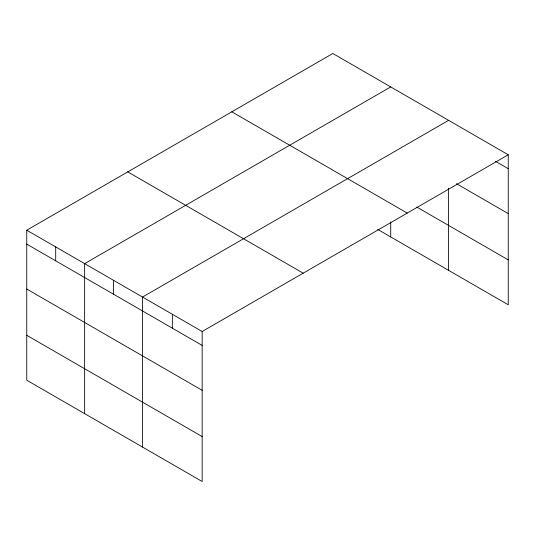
<?xml version="1.0" encoding="UTF-8"?>
<svg xmlns="http://www.w3.org/2000/svg" width="535" height="535" viewBox="0 0 535 535"><rect width="100%" height="100%" fill="white"/><g stroke="black" fill="none" stroke-linecap="round" stroke-linejoin="round"><path stroke-width="0.8" d="M26.75 230.21L202.17 331.493L202.17 481.5L26.75 380.224L26.75 230.21L332.83 53.5L508.25 154.775L508.25 304.789L377.697 229.415M390.717 86.917L84.637 263.635L84.637 413.649M448.604 120.342L142.531 297.052L142.531 447.066M202.17 331.493L508.25 154.775M495.47 161.309L508.25 168.685M456.415 183.679L508.25 213.599M416.765 207.058L508.25 259.876M231.822 111.815L407.242 213.09M127.758 171.895L303.178 273.171M26.75 244.12L202.17 345.403M26.75 289.034L202.17 390.316M26.75 335.311L202.17 436.587M448.604 188.253L448.604 270.356M390.717 221.958L390.717 236.931M172.35 314.272L172.35 328.182M113.581 280.347L113.581 294.257M55.694 246.923L55.694 260.833"/></g></svg>
